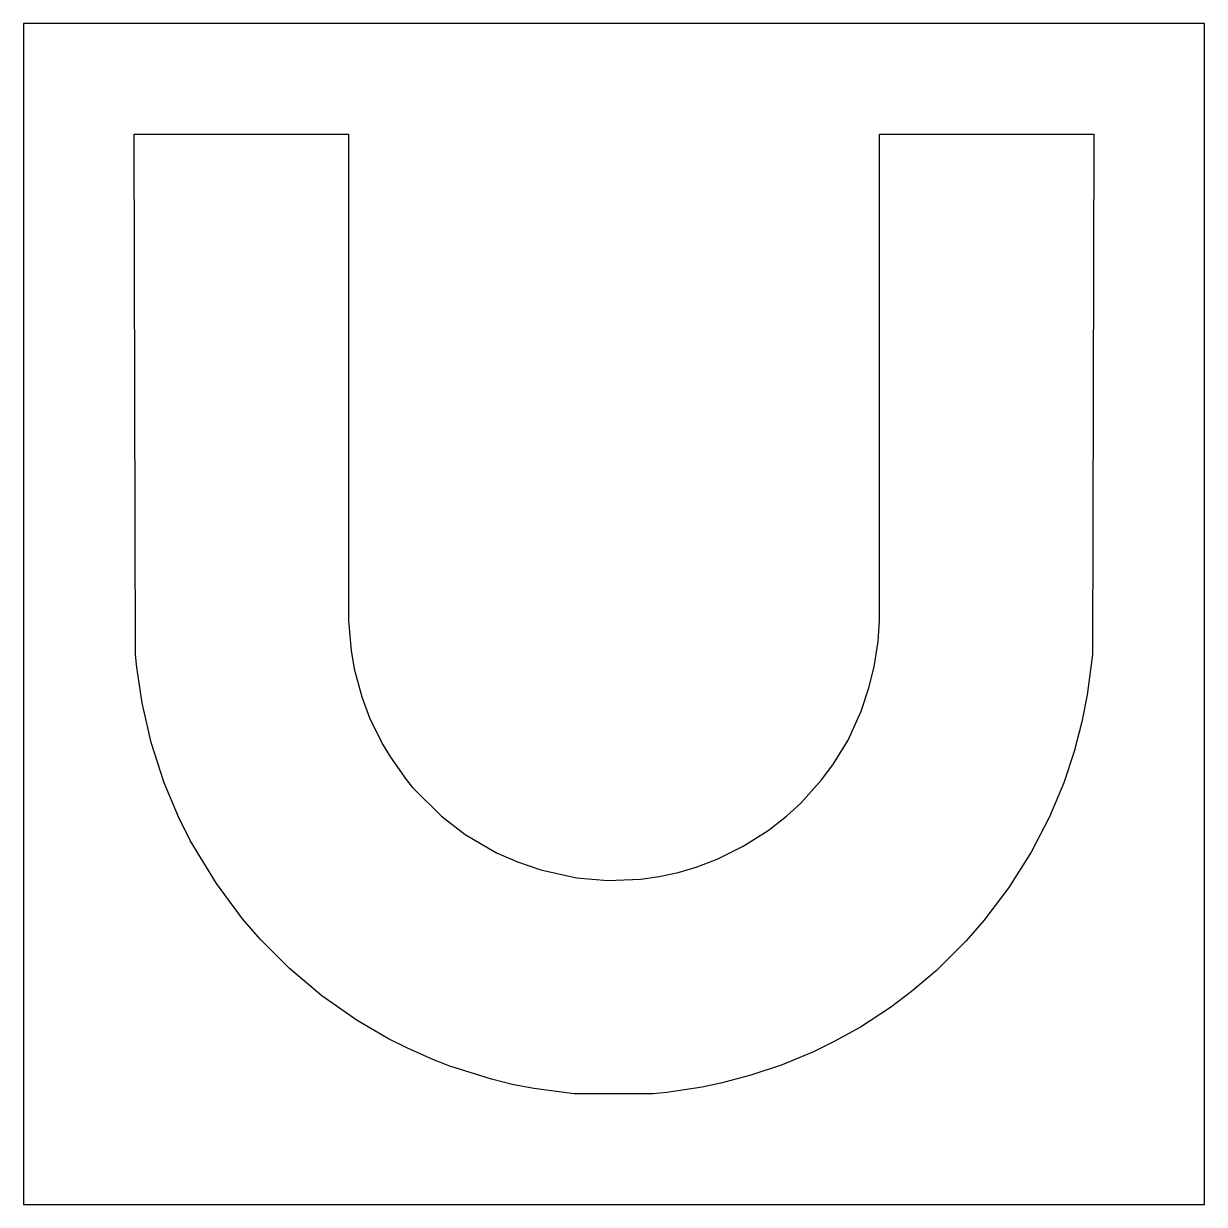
# Model space of a CAD drawing. Header units: inches. Extents: x 0 to 32, y 0 to 32.
import ezdxf

# ---------------------------------------------------------------- set-up
doc = ezdxf.new("R2010")
doc.units = ezdxf.units.IN
doc.header["$MEASUREMENT"] = 0
doc.layers.add('CUT', color=1, linetype='Continuous')

msp = doc.modelspace()

# ---------------------------------------------------------------- linework, layer by layer
at = {"layer": 'CUT'}
for points in [[(0, 0), (32, 0), (32, 32), (0, 32)], [(8.807, 29), (8.807, 15.817), (8.875, 15.008), (8.96, 14.517), (9.163, 13.753), (9.377, 13.182), (9.728, 12.476), (9.943, 12.117), (10.366, 11.517), (10.541, 11.3), (11.321, 10.519), (11.962, 10.026), (12.813, 9.529), (13.383, 9.28), (14.018, 9.068), (14.987, 8.853), (15.833, 8.782), (16.731, 8.818), (17.225, 8.888), (17.736, 8.998), (18.229, 9.139), (18.799, 9.353), (19.504, 9.705), (20.179, 10.132), (20.679, 10.519), (21.06, 10.877), (21.634, 11.517), (21.951, 11.941), (22.342, 12.582), (22.696, 13.364), (22.907, 14), (23.048, 14.564), (23.157, 15.253), (23.193, 15.817), (23.193, 29), (29, 29), (28.967, 14.9), (28.826, 13.806), (28.681, 13.082), (28.47, 12.27), (28.188, 11.423), (27.798, 10.5), (27.305, 9.547), (26.703, 8.588), (26.024, 7.694), (25.546, 7.141), (24.737, 6.335), (24.062, 5.766), (23.492, 5.338), (22.676, 4.805), (21.971, 4.416), (21.407, 4.135), (20.555, 3.78), (19.709, 3.498), (18.899, 3.286), (18.388, 3.176), (17.436, 3.035), (17.048, 3), (14.916, 3), (13.824, 3.141), (13.242, 3.251), (12.678, 3.392), (11.551, 3.745), (11.087, 3.924), (10.382, 4.24), (9.888, 4.487), (9.037, 4.985), (8.085, 5.655), (7.204, 6.391), (6.419, 7.176), (5.932, 7.741), (5.227, 8.694), (4.518, 9.865), (4.202, 10.5), (3.812, 11.423), (3.46, 12.517), (3.21, 13.594), (3.069, 14.547), (3.033, 14.9), (3, 29)]]:
    msp.add_lwpolyline(points, close=True, dxfattribs=at)

doc.saveas('drawing.dxf')
